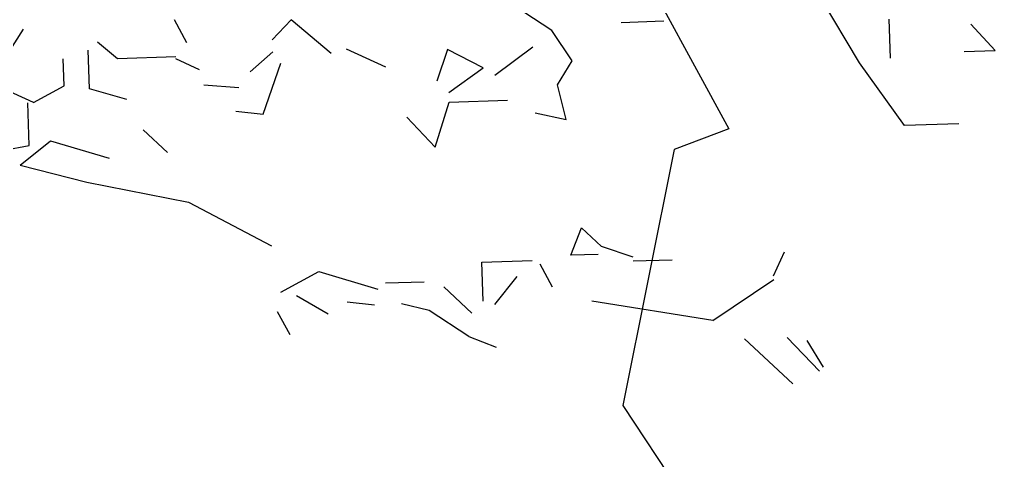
# Model space of a CAD drawing. Header units: metres. Extents: x 10 to 239, y 2 to 253.
# Drawn here: x 18.853 to 20.211, y 185.929 to 186.541 of the extents above; entities that cross this region are included whole.
import ezdxf

# ---------------------------------------------------------------- set-up
doc = ezdxf.new("R2010")
doc.units = ezdxf.units.M
doc.header["$MEASUREMENT"] = 0
doc.layers.add('bloques ARBOLES', color=7, linetype='Continuous', true_color=0xb8d897)

# ---------------------------------------------------------------- blocks, each defined once
blk = doc.blocks.new('arbolote')
at = {"layer": 'bloques ARBOLES'}
blk.add_lwpolyline([(-0.9265, 9.3302), (-0.9771, 9.5126), (-1.0549, 9.4633), (-1.2091, 9.5737), (-1.284, 9.559), (-1.3207, 9.4883), (-1.4074, 9.4995), (-1.4109, 9.4091), (-1.2839, 9.1755), (-1.3527, 9.1494), (-1.4173, 8.827), (-1.3465, 8.7196)], dxfattribs=at)
blk = doc.blocks.new('arb-alz-77')
at = {"layer": 'bloques ARBOLES', "linetype": 'Continuous'}
for p, q in [((3.3807, 3.2025), (3.1694, 3.5566)), ((3.3807, 3.2025), (3.1694, 3.5566)), ((3.3807, 3.2025), (3.1694, 3.5566)), ((3.3807, 3.2025), (3.1694, 3.5566)), ((3.3807, 3.2025), (3.1694, 3.5566)), ((3.3807, 3.2025), (3.1694, 3.5566)), ((2.3933, 3.3062), (2.304, 3.3655)), ((2.3933, 3.3062), (2.304, 3.3655)), ((2.3933, 3.3062), (2.304, 3.3655)), ((2.3933, 3.3062), (2.304, 3.3655)), ((2.3933, 3.3062), (2.304, 3.3655)), ((1.2236, 3.2667), (1.1839, 3.3401)), ((1.2236, 3.2667), (1.1839, 3.3401)), ((1.2236, 3.2667), (1.1839, 3.3401)), ((1.4973, 3.276), (1.5575, 3.3403)), ((1.4973, 3.276), (1.5575, 3.3403)), ((1.4973, 3.276), (1.5575, 3.3403)), ((1.4973, 3.276), (1.5575, 3.3403)), ((1.4973, 3.276), (1.5575, 3.3403)), ((1.6857, 3.2325), (1.5575, 3.3403)), ((1.6857, 3.2325), (1.5575, 3.3403)), ((1.6857, 3.2325), (1.5575, 3.3403)), ((1.6857, 3.2325), (1.5575, 3.3403)), ((2.6166, 3.3324), (2.7533, 3.3371)), ((2.6166, 3.3324), (2.7533, 3.3371)), ((2.6166, 3.3324), (2.7533, 3.3371)), ((2.6166, 3.3324), (2.7533, 3.3371)), ((2.6166, 3.3324), (2.7533, 3.3371)), ((2.6166, 3.3324), (2.7533, 3.3371)), ((2.6166, 3.3324), (2.7533, 3.3371)), ((2.6166, 3.3324), (2.7533, 3.3371)), ((2.6166, 3.3324), (2.7533, 3.3371)), ((2.6166, 3.3324), (2.7533, 3.3371)), ((3.4798, 3.2183), (3.4756, 3.3428)), ((3.4798, 3.2183), (3.4756, 3.3428)), ((3.8154, 3.2422), (3.7377, 3.3266)), ((3.8154, 3.2422), (3.7377, 3.3266)), ((3.8154, 3.2422), (3.7377, 3.3266)), ((0.6518, 3.235), (0.6991, 3.3112)), ((0.6518, 3.235), (0.6991, 3.3112)), ((0.6518, 3.235), (0.6991, 3.3112)), ((0.6518, 3.235), (0.6991, 3.3112)), ((2.4588, 3.2088), (2.3933, 3.3062)), ((1.0011, 3.2156), (0.9371, 3.2695)), ((1.0011, 3.2156), (0.9371, 3.2695)), ((1.0011, 3.2156), (0.9371, 3.2695)), ((0.9111, 3.1191), (0.9069, 3.2436)), ((0.9111, 3.1191), (0.9069, 3.2436)), ((0.9111, 3.1191), (0.9069, 3.2436)), ((1.4986, 3.2386), (1.4261, 3.1739)), ((1.4986, 3.2386), (1.4261, 3.1739)), ((1.4986, 3.2386), (1.4261, 3.1739)), ((1.4986, 3.2386), (1.4261, 3.1739)), ((1.8616, 3.1886), (1.7351, 3.2466)), ((1.8616, 3.1886), (1.7351, 3.2466)), ((1.8616, 3.1886), (1.7351, 3.2466)), ((1.8616, 3.1886), (1.7351, 3.2466)), ((1.8616, 3.1886), (1.7351, 3.2466)), ((2.059, 3.2451), (2.025, 3.1442)), ((2.1731, 3.1866), (2.059, 3.2451)), ((2.2112, 3.1629), (2.3328, 3.2543)), ((2.2112, 3.1629), (2.3328, 3.2543)), ((2.2112, 3.1629), (2.3328, 3.2543)), ((3.7158, 3.2387), (3.8154, 3.2422)), ((3.7158, 3.2387), (3.8154, 3.2422)), ((3.7158, 3.2387), (3.8154, 3.2422)), ((3.7158, 3.2387), (3.8154, 3.2422)), ((3.7158, 3.2387), (3.8154, 3.2422)), ((3.7158, 3.2387), (3.8154, 3.2422)), ((3.7158, 3.2387), (3.8154, 3.2422)), ((3.7158, 3.2387), (3.8154, 3.2422)), ((3.7158, 3.2387), (3.8154, 3.2422)), ((0.8297, 3.1289), (0.8268, 3.2159)), ((0.8297, 3.1289), (0.8268, 3.2159)), ((0.8297, 3.1289), (0.8268, 3.2159)), ((0.8297, 3.1289), (0.8268, 3.2159)), ((0.8297, 3.1289), (0.8268, 3.2159)), ((0.8297, 3.1289), (0.8268, 3.2159)), ((0.8297, 3.1289), (0.8268, 3.2159)), ((0.8297, 3.1289), (0.8268, 3.2159)), ((1.1879, 3.222), (1.0011, 3.2156)), ((1.1879, 3.222), (1.0011, 3.2156)), ((1.1879, 3.222), (1.0011, 3.2156)), ((1.1879, 3.222), (1.0011, 3.2156)), ((1.1879, 3.222), (1.0011, 3.2156)), ((1.2639, 3.1808), (1.188, 3.2157)), ((1.2639, 3.1808), (1.188, 3.2157)), ((1.2639, 3.1808), (1.188, 3.2157)), ((1.2639, 3.1808), (1.188, 3.2157)), ((1.4681, 3.0384), (1.5248, 3.2021)), ((1.4681, 3.0384), (1.5248, 3.2021)), ((1.4681, 3.0384), (1.5248, 3.2021)), ((1.4681, 3.0384), (1.5248, 3.2021)), ((1.4681, 3.0384), (1.5248, 3.2021)), ((2.4115, 3.1325), (2.4588, 3.2088)), ((2.4115, 3.1325), (2.4588, 3.2088)), ((2.4115, 3.1325), (2.4588, 3.2088)), ((2.4115, 3.1325), (2.4588, 3.2088)), ((3.5245, 3.0019), (3.3807, 3.2025)), ((3.5245, 3.0019), (3.3807, 3.2025)), ((3.5245, 3.0019), (3.3807, 3.2025)), ((3.5245, 3.0019), (3.3807, 3.2025)), ((2.0637, 3.1081), (2.1731, 3.1866)), ((0.7319, 3.0758), (0.6307, 3.1221)), ((0.7319, 3.0758), (0.6307, 3.1221)), ((0.7319, 3.0758), (0.6307, 3.1221)), ((0.7319, 3.0758), (0.6307, 3.1221)), ((0.7319, 3.0758), (0.8297, 3.1289)), ((0.7319, 3.0758), (0.8297, 3.1289)), ((0.7319, 3.0758), (0.8297, 3.1289)), ((0.7319, 3.0758), (0.8297, 3.1289)), ((0.7319, 3.0758), (0.8297, 3.1289)), ((0.7319, 3.0758), (0.8297, 3.1289)), ((1.0305, 3.0858), (0.9111, 3.1191)), ((1.0305, 3.0858), (0.9111, 3.1191)), ((1.0305, 3.0858), (0.9111, 3.1191)), ((1.0305, 3.0858), (0.9111, 3.1191)), ((1.3904, 3.1228), (1.2781, 3.1315)), ((1.3904, 3.1228), (1.2781, 3.1315)), ((1.3904, 3.1228), (1.2781, 3.1315)), ((1.3904, 3.1228), (1.2781, 3.1315)), ((1.3904, 3.1228), (1.2781, 3.1315)), ((1.3904, 3.1228), (1.2781, 3.1315)), ((2.4401, 3.0214), (2.4115, 3.1325)), ((2.4401, 3.0214), (2.4115, 3.1325)), ((2.4401, 3.0214), (2.4115, 3.1325)), ((0.7179, 2.9382), (0.7133, 3.0751)), ((0.7179, 2.9382), (0.7133, 3.0751)), ((0.7179, 2.9382), (0.7133, 3.0751)), ((0.7179, 2.9382), (0.7133, 3.0751)), ((2.0197, 2.9324), (2.0647, 3.0771)), ((2.0197, 2.9324), (2.0647, 3.0771)), ((2.0197, 2.9324), (2.0647, 3.0771)), ((2.0197, 2.9324), (2.0647, 3.0771)), ((2.0647, 3.0771), (2.2513, 3.0834)), ((2.0647, 3.0771), (2.2513, 3.0834)), ((2.0647, 3.0771), (2.2513, 3.0834)), ((1.3805, 3.0478), (1.4681, 3.0384)), ((1.3805, 3.0478), (1.4681, 3.0384)), ((1.3805, 3.0478), (1.4681, 3.0384)), ((2.3398, 3.0428), (2.4401, 3.0214)), ((2.3398, 3.0428), (2.4401, 3.0214)), ((2.3398, 3.0428), (2.4401, 3.0214)), ((2.3398, 3.0428), (2.4401, 3.0214)), ((2.3398, 3.0428), (2.4401, 3.0214)), ((2.3398, 3.0428), (2.4401, 3.0214)), ((2.3398, 3.0428), (2.4401, 3.0214)), ((2.3398, 3.0428), (2.4401, 3.0214)), ((2.3398, 3.0428), (2.4401, 3.0214)), ((2.3398, 3.0428), (2.4401, 3.0214)), ((2.3398, 3.0428), (2.4401, 3.0214)), ((2.3398, 3.0428), (2.4401, 3.0214)), ((2.3398, 3.0428), (2.4401, 3.0214)), ((2.3398, 3.0428), (2.4401, 3.0214)), ((2.0197, 2.9324), (1.9292, 3.0289)), ((2.0197, 2.9324), (1.9292, 3.0289)), ((2.0197, 2.9324), (1.9292, 3.0289)), ((2.0197, 2.9324), (1.9292, 3.0289)), ((3.6987, 3.0077), (3.5245, 3.0019)), ((3.6987, 3.0077), (3.5245, 3.0019)), ((3.6987, 3.0077), (3.5245, 3.0019)), ((1.0836, 2.988), (1.1608, 2.9158)), ((1.0836, 2.988), (1.1608, 2.9158)), ((1.1608, 2.9158), (1.0836, 2.988)), ((1.1608, 2.9158), (1.0836, 2.988)), ((1.1608, 2.9158), (1.0836, 2.988)), ((1.0836, 2.988), (1.1608, 2.9158)), ((0.6888, 2.8749), (0.7858, 2.9529)), ((0.6888, 2.8749), (0.7858, 2.9529)), ((0.6888, 2.8749), (0.7858, 2.9529)), ((0.6888, 2.8749), (0.7858, 2.9529)), ((0.6888, 2.8749), (0.7858, 2.9529)), ((0.6888, 2.8749), (0.7858, 2.9529)), ((0.7858, 2.9529), (0.9747, 2.897)), ((0.6374, 2.923), (0.7179, 2.9382)), ((0.6374, 2.923), (0.7179, 2.9382)), ((0.6374, 2.923), (0.7179, 2.9382)), ((0.6374, 2.923), (0.7179, 2.9382)), ((0.6888, 2.8749), (0.9024, 2.8199)), ((0.6888, 2.8749), (0.9024, 2.8199)), ((0.9024, 2.8199), (1.2285, 2.7562)), ((0.9024, 2.8199), (1.2285, 2.7562)), ((1.2285, 2.7562), (1.4948, 2.6158)), ((1.2285, 2.7562), (1.4948, 2.6158)), ((2.4548, 2.5859), (2.4892, 2.6741)), ((2.4548, 2.5859), (2.4892, 2.6741)), ((2.4548, 2.5859), (2.4892, 2.6741)), ((2.4548, 2.5859), (2.4892, 2.6741)), ((2.4548, 2.5859), (2.4892, 2.6741)), ((2.4548, 2.5859), (2.4892, 2.6741)), ((2.4548, 2.5859), (2.4892, 2.6741)), ((2.4548, 2.5859), (2.4892, 2.6741)), ((2.4548, 2.5859), (2.4892, 2.6741)), ((2.5535, 2.614), (2.4892, 2.6741)), ((2.5535, 2.614), (2.4892, 2.6741)), ((2.5535, 2.614), (2.4892, 2.6741)), ((2.5535, 2.614), (2.4892, 2.6741)), ((2.5535, 2.614), (2.4892, 2.6741)), ((2.5535, 2.614), (2.4892, 2.6741)), ((2.5535, 2.614), (2.4892, 2.6741)), ((2.5535, 2.614), (2.4892, 2.6741)), ((2.6544, 2.5802), (2.5535, 2.614)), ((2.6544, 2.5802), (2.5535, 2.614)), ((2.6544, 2.5802), (2.5535, 2.614)), ((2.6544, 2.5802), (2.5535, 2.614)), ((2.6544, 2.5802), (2.5535, 2.614)), ((2.6544, 2.5802), (2.5535, 2.614)), ((2.6544, 2.5802), (2.5535, 2.614)), ((2.6544, 2.5802), (2.5535, 2.614)), ((2.1691, 2.5638), (2.3309, 2.5693)), ((2.1691, 2.5638), (2.3309, 2.5693)), ((2.542, 2.5889), (2.4548, 2.5859)), ((2.542, 2.5889), (2.4548, 2.5859)), ((2.542, 2.5889), (2.4548, 2.5859)), ((2.542, 2.5889), (2.4548, 2.5859)), ((2.542, 2.5889), (2.4548, 2.5859)), ((2.542, 2.5889), (2.4548, 2.5859)), ((2.6548, 2.5677), (2.7792, 2.5719)), ((2.6548, 2.5677), (2.7792, 2.5719)), ((2.6548, 2.5677), (2.7792, 2.5719)), ((2.6548, 2.5677), (2.7792, 2.5719)), ((3.1048, 2.5206), (3.1397, 2.5966)), ((3.1048, 2.5206), (3.1397, 2.5966)), ((3.1048, 2.5206), (3.1397, 2.5966)), ((3.1048, 2.5206), (3.1397, 2.5966)), ((2.1733, 2.4393), (2.1691, 2.5638)), ((2.1733, 2.4393), (2.1691, 2.5638)), ((2.1733, 2.4393), (2.1691, 2.5638)), ((2.1733, 2.4393), (2.1691, 2.5638)), ((2.1733, 2.4393), (2.1691, 2.5638)), ((2.1733, 2.4393), (2.1691, 2.5638)), ((2.396, 2.4842), (2.3562, 2.5575)), ((1.5247, 2.4673), (1.6471, 2.5336)), ((1.5247, 2.4673), (1.6471, 2.5336)), ((1.5247, 2.4673), (1.6471, 2.5336)), ((1.5247, 2.4673), (1.6471, 2.5336)), ((1.5247, 2.4673), (1.6471, 2.5336)), ((1.5247, 2.4673), (1.6471, 2.5336)), ((1.5247, 2.4673), (1.6471, 2.5336)), ((1.5247, 2.4673), (1.6471, 2.5336)), ((1.5247, 2.4673), (1.6471, 2.5336)), ((1.5247, 2.4673), (1.6471, 2.5336)), ((1.6471, 2.5336), (1.8357, 2.4777)), ((1.6471, 2.5336), (1.8357, 2.4777)), ((1.6471, 2.5336), (1.8357, 2.4777)), ((1.6471, 2.5336), (1.8357, 2.4777)), ((1.6471, 2.5336), (1.8357, 2.4777)), ((1.6471, 2.5336), (1.8357, 2.4777)), ((2.2112, 2.4282), (2.2828, 2.5177)), ((2.2112, 2.4282), (2.2828, 2.5177)), ((2.2112, 2.4282), (2.2828, 2.5177)), ((2.9104, 2.3771), (3.1053, 2.5082)), ((2.9104, 2.3771), (3.1053, 2.5082)), ((2.9104, 2.3771), (3.1053, 2.5082)), ((2.9104, 2.3771), (3.1053, 2.5082)), ((2.9104, 2.3771), (3.1053, 2.5082)), ((1.8601, 2.4972), (1.9845, 2.5014)), ((1.8601, 2.4972), (1.9845, 2.5014)), ((1.8601, 2.4972), (1.9845, 2.5014)), ((1.8601, 2.4972), (1.9845, 2.5014)), ((1.8601, 2.4972), (1.9845, 2.5014)), ((1.8601, 2.4972), (1.9845, 2.5014)), ((1.8601, 2.4972), (1.9845, 2.5014)), ((1.8601, 2.4972), (1.9845, 2.5014)), ((1.8601, 2.4972), (1.9845, 2.5014)), ((2.1373, 2.4008), (2.0473, 2.4848)), ((2.1373, 2.4008), (2.0473, 2.4848)), ((2.1373, 2.4008), (2.0473, 2.4848)), ((1.6765, 2.3976), (1.5748, 2.4564)), ((1.6765, 2.3976), (1.5748, 2.4564)), ((1.6765, 2.3976), (1.5748, 2.4564)), ((1.6765, 2.3976), (1.5748, 2.4564)), ((1.7375, 2.4369), (1.825, 2.4275)), ((1.7375, 2.4369), (1.825, 2.4275)), ((1.7375, 2.4369), (1.825, 2.4275)), ((1.7375, 2.4369), (1.825, 2.4275)), ((1.7375, 2.4369), (1.825, 2.4275)), ((1.7375, 2.4369), (1.825, 2.4275)), ((1.7375, 2.4369), (1.825, 2.4275)), ((1.7375, 2.4369), (1.825, 2.4275)), ((1.7375, 2.4369), (1.825, 2.4275)), ((1.7375, 2.4369), (1.825, 2.4275)), ((1.7375, 2.4369), (1.825, 2.4275)), ((1.7375, 2.4369), (1.825, 2.4275)), ((1.7375, 2.4369), (1.825, 2.4275)), ((1.7375, 2.4369), (1.825, 2.4275)), ((2, 2.4086), (1.9121, 2.4304)), ((2, 2.4086), (1.9121, 2.4304)), ((2, 2.4086), (1.9121, 2.4304)), ((2, 2.4086), (1.9121, 2.4304)), ((2.9104, 2.3771), (2.5222, 2.4386)), ((2.9104, 2.3771), (2.5222, 2.4386)), ((2.9104, 2.3771), (2.5222, 2.4386)), ((2.9104, 2.3771), (2.5222, 2.4386)), ((2.9104, 2.3771), (2.5222, 2.4386)), ((1.5542, 2.3313), (1.5143, 2.4046)), ((1.5542, 2.3313), (1.5143, 2.4046)), ((1.5542, 2.3313), (1.5143, 2.4046)), ((2.1274, 2.3256), (2, 2.4086)), ((2.1274, 2.3256), (2, 2.4086)), ((2.1274, 2.3256), (2, 2.4086)), ((2.1274, 2.3256), (2.2157, 2.2913)), ((2.1274, 2.3256), (2.2157, 2.2913)), ((2.1274, 2.3256), (2.2157, 2.2913)), ((3.2522, 2.2141), (3.1489, 2.3228)), ((3.1664, 2.1739), (3.0119, 2.3182)), ((3.1664, 2.1739), (3.0119, 2.3182)), ((3.2115, 2.3124), (3.2643, 2.2271)), ((3.2115, 2.3124), (3.2643, 2.2271)), ((3.2115, 2.3124), (3.2643, 2.2271)), ((3.2115, 2.3124), (3.2643, 2.2271)), ((3.2115, 2.3124), (3.2643, 2.2271)), ((3.2115, 2.3124), (3.2643, 2.2271))]:
    blk.add_line(p, q, dxfattribs=at)

msp = doc.modelspace()

# ---------------------------------------------------------------- block references
at = {"xscale": 1.104233309032171, "yscale": 1.104233309032171, "zscale": 1.104233309032171}
msp.add_blockref('arbolote', (21.2568, 176.25776), dxfattribs=at)
at = {"layer": 'bloques ARBOLES', "color": 2, "xscale": 0.433568186266492, "yscale": 0.433568186266492, "zscale": 0.433568186266492}
msp.add_blockref('arb-alz-77', (18.55517, 185.0925), dxfattribs=at)

doc.saveas('drawing.dxf')
